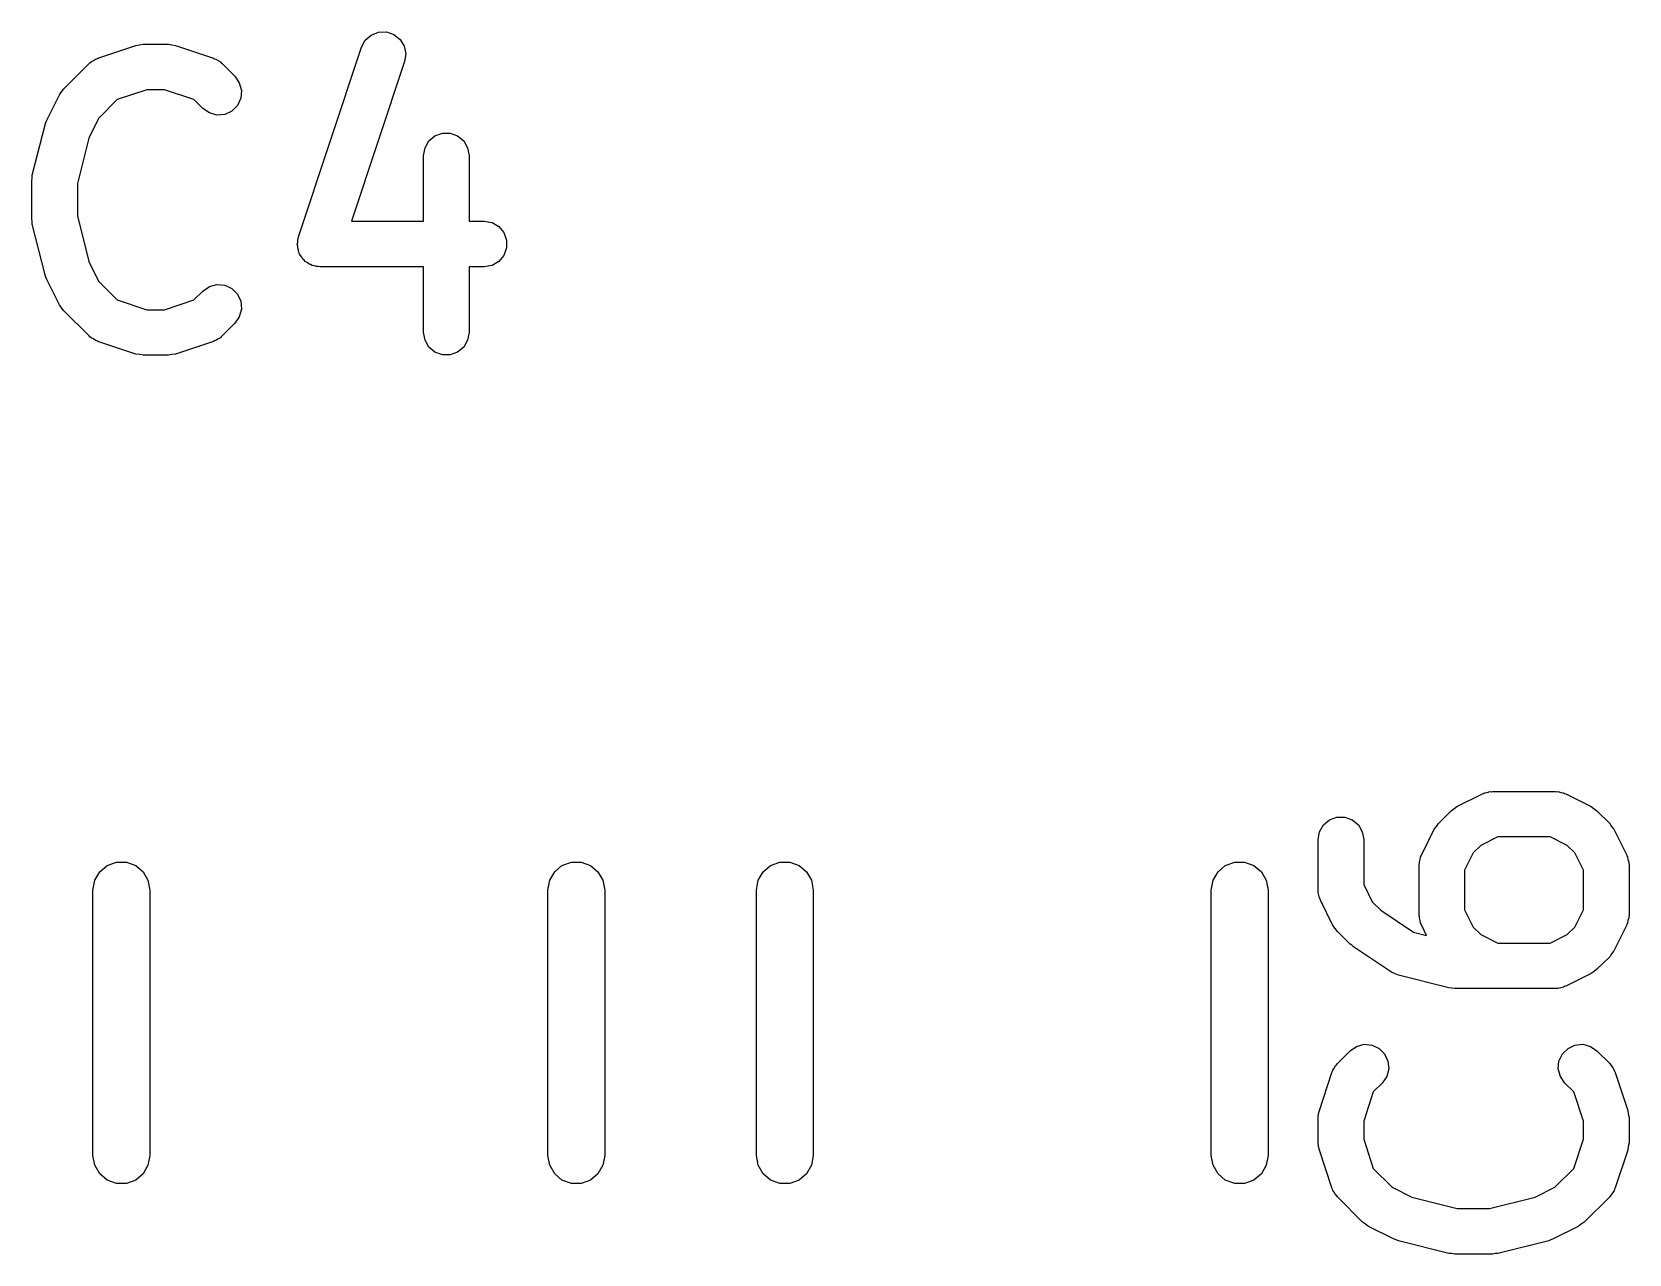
# Model space of a CAD drawing. Extents: x 110.2 to 157.8, y -100.3 to -70.3.
# Drawn here: x 149.664 to 153.877, y -77.36 to -74.137 of the extents above; entities that cross this region are included whole.
import ezdxf

# ---------------------------------------------------------------- set-up
doc = ezdxf.new("R2010")
doc.units = 0
doc.header["$MEASUREMENT"] = 0
doc.layers.add('BLACK', color=7, linetype='CONTINUOUS')

msp = doc.modelspace()

# ---------------------------------------------------------------- linework, layer by layer
at = {"layer": 'Black'}
for p, q in [((150.543, -74.1589), (150.559, -74.1451)), ((150.559, -74.1451), (150.578, -74.1374)), ((150.578, -74.1374), (150.599, -74.1369)), ((150.599, -74.1369), (150.619, -74.1434)), ((150.619, -74.1434), (150.635, -74.1564)), ((149.838, -74.206), (149.938, -74.1726)), ((149.938, -74.1726), (149.948, -74.1712)), ((149.948, -74.1712), (149.957, -74.1695)), ((149.957, -74.1695), (150.024, -74.1695)), ((150.024, -74.1695), (150.033, -74.1712)), ((150.033, -74.1712), (150.043, -74.1726)), ((150.043, -74.1726), (150.143, -74.206)), ((150.367, -74.6772), (150.533, -74.1772)), ((150.533, -74.1772), (150.543, -74.1589)), ((150.635, -74.1564), (150.646, -74.1742)), ((150.646, -74.1742), (150.65, -74.1946)), ((149.748, -74.2871), (149.815, -74.2204)), ((149.815, -74.2204), (149.817, -74.2185)), ((149.817, -74.2185), (149.82, -74.2159)), ((149.82, -74.2159), (149.826, -74.2125)), ((149.826, -74.2125), (149.832, -74.2085)), ((149.832, -74.2085), (149.835, -74.2076)), ((149.835, -74.2076), (149.838, -74.206)), ((150.143, -74.206), (150.146, -74.2076)), ((150.146, -74.2076), (150.149, -74.2085)), ((150.149, -74.2085), (150.155, -74.2125)), ((150.155, -74.2125), (150.161, -74.2159)), ((150.161, -74.2159), (150.163, -74.2185)), ((150.163, -74.2185), (150.166, -74.2204)), ((150.166, -74.2204), (150.199, -74.2538)), ((150.647, -74.2152), (150.507, -74.6362)), ((150.65, -74.1946), (150.647, -74.2152)), ((150.199, -74.2538), (150.211, -74.2708)), ((150.211, -74.2708), (150.217, -74.291)), ((149.703, -74.3694), (149.737, -74.3027)), ((149.737, -74.3027), (149.742, -74.295)), ((149.742, -74.295), (149.748, -74.2871)), ((149.889, -74.3153), (149.84, -74.3651)), ((149.967, -74.2895), (149.889, -74.3153)), ((150.014, -74.2895), (149.967, -74.2895)), ((150.091, -74.3153), (150.014, -74.2895)), ((150.115, -74.3386), (150.091, -74.3153)), ((150.215, -74.3117), (150.206, -74.3306)), ((150.217, -74.291), (150.215, -74.3117)), ((150.132, -74.3506), (150.115, -74.3386)), ((150.152, -74.356), (150.132, -74.3506)), ((150.173, -74.3542), (150.152, -74.356)), ((150.191, -74.3454), (150.173, -74.3542)), ((150.206, -74.3306), (150.191, -74.3454)), ((149.665, -74.515), (149.699, -74.3817)), ((149.699, -74.3817), (149.701, -74.3757)), ((149.701, -74.3757), (149.703, -74.3694)), ((149.84, -74.3651), (149.814, -74.4171)), ((149.814, -74.4171), (149.784, -74.5369)), ((150.697, -74.4629), (150.701, -74.4424)), ((150.701, -74.4424), (150.711, -74.4243)), ((150.711, -74.4243), (150.727, -74.4109)), ((150.727, -74.4109), (150.747, -74.4038)), ((150.747, -74.4038), (150.767, -74.4038)), ((150.767, -74.4038), (150.787, -74.4109)), ((150.787, -74.4109), (150.803, -74.4243)), ((150.803, -74.4243), (150.813, -74.4424)), ((150.813, -74.4424), (150.817, -74.4629)), ((150.697, -74.6362), (150.697, -74.4629)), ((150.817, -74.4629), (150.817, -74.6362)), ((149.664, -74.5295), (149.665, -74.5223)), ((149.665, -74.5223), (149.665, -74.515)), ((149.664, -74.6295), (149.664, -74.5295)), ((149.784, -74.5369), (149.784, -74.6222)), ((149.665, -74.6368), (149.664, -74.6295)), ((149.665, -74.6441), (149.665, -74.6368)), ((149.699, -74.7774), (149.665, -74.6441)), ((149.784, -74.6222), (149.814, -74.7419)), ((150.507, -74.6362), (150.697, -74.6362)), ((150.817, -74.6362), (150.857, -74.6362)), ((150.857, -74.6362), (150.878, -74.6398)), ((150.878, -74.6398), (150.896, -74.6502)), ((150.896, -74.6502), (150.909, -74.6662)), ((150.364, -74.6978), (150.365, -74.6918)), ((150.365, -74.6858), (150.366, -74.6816)), ((150.365, -74.6918), (150.365, -74.6858)), ((150.366, -74.6816), (150.367, -74.6772)), ((150.909, -74.6662), (150.916, -74.6858)), ((150.916, -74.6858), (150.916, -74.7066)), ((150.365, -74.7022), (150.364, -74.6978)), ((150.365, -74.7066), (150.365, -74.7022)), ((150.367, -74.7123), (150.365, -74.7066)), ((150.368, -74.7183), (150.367, -74.7123)), ((150.37, -74.722), (150.368, -74.7183)), ((150.372, -74.7262), (150.37, -74.722)), ((150.376, -74.7309), (150.372, -74.7262)), ((150.379, -74.736), (150.376, -74.7309)), ((150.382, -74.7388), (150.379, -74.736)), ((150.909, -74.7262), (150.896, -74.7422)), ((150.916, -74.7066), (150.909, -74.7262)), ((149.701, -74.7834), (149.699, -74.7774)), ((149.814, -74.7419), (149.84, -74.794)), ((150.385, -74.7422), (150.382, -74.7388)), ((150.39, -74.7452), (150.385, -74.7422)), ((150.395, -74.749), (150.39, -74.7452)), ((150.399, -74.7504), (150.395, -74.749)), ((150.403, -74.7526), (150.399, -74.7504)), ((150.409, -74.7536), (150.403, -74.7526)), ((150.415, -74.7556), (150.409, -74.7536)), ((150.419, -74.7554), (150.415, -74.7556)), ((150.424, -74.7562), (150.419, -74.7554)), ((150.697, -74.7562), (150.424, -74.7562)), ((150.697, -74.9295), (150.697, -74.7562)), ((150.857, -74.7562), (150.817, -74.7562)), ((150.817, -74.7562), (150.817, -74.9295)), ((150.878, -74.7526), (150.857, -74.7562)), ((150.896, -74.7422), (150.878, -74.7526)), ((149.703, -74.7897), (149.701, -74.7834)), ((149.737, -74.8564), (149.703, -74.7897)), ((149.84, -74.794), (149.889, -74.8438)), ((150.091, -74.8438), (150.115, -74.8204)), ((150.115, -74.8204), (150.132, -74.8085)), ((150.132, -74.8085), (150.152, -74.8031)), ((150.152, -74.8031), (150.173, -74.8049)), ((150.173, -74.8049), (150.191, -74.8137)), ((150.191, -74.8137), (150.206, -74.8285)), ((149.742, -74.8641), (149.737, -74.8564)), ((149.748, -74.872), (149.742, -74.8641)), ((149.889, -74.8438), (149.967, -74.8695)), ((150.014, -74.8695), (150.091, -74.8438)), ((150.206, -74.8285), (150.215, -74.8473)), ((150.215, -74.8473), (150.217, -74.8681)), ((149.815, -74.9386), (149.748, -74.872)), ((149.967, -74.8695), (150.014, -74.8695)), ((150.199, -74.9053), (150.166, -74.9386)), ((150.211, -74.8882), (150.199, -74.9053)), ((150.217, -74.8681), (150.211, -74.8882)), ((149.817, -74.9406), (149.815, -74.9386)), ((149.82, -74.9432), (149.817, -74.9406)), ((149.826, -74.9466), (149.82, -74.9432)), ((149.832, -74.9506), (149.826, -74.9466)), ((150.155, -74.9466), (150.149, -74.9506)), ((150.161, -74.9432), (150.155, -74.9466)), ((150.163, -74.9406), (150.161, -74.9432)), ((150.166, -74.9386), (150.163, -74.9406)), ((150.701, -74.9501), (150.697, -74.9295)), ((150.817, -74.9295), (150.813, -74.9501)), ((149.835, -74.9515), (149.832, -74.9506)), ((149.838, -74.9531), (149.835, -74.9515)), ((149.938, -74.9865), (149.838, -74.9531)), ((149.948, -74.9879), (149.938, -74.9865)), ((149.957, -74.9895), (149.948, -74.9879)), ((150.024, -74.9895), (149.957, -74.9895)), ((150.033, -74.9879), (150.024, -74.9895)), ((150.043, -74.9865), (150.033, -74.9879)), ((150.143, -74.9531), (150.043, -74.9865)), ((150.146, -74.9515), (150.143, -74.9531)), ((150.149, -74.9506), (150.146, -74.9515)), ((150.711, -74.9681), (150.701, -74.9501)), ((150.727, -74.9815), (150.711, -74.9681)), ((150.747, -74.9886), (150.727, -74.9815)), ((150.767, -74.9886), (150.747, -74.9886)), ((150.787, -74.9815), (150.767, -74.9886)), ((150.803, -74.9681), (150.787, -74.9815)), ((150.813, -74.9501), (150.803, -74.9681)), ((153.423, -76.1797), (153.49, -76.1463)), ((153.49, -76.1463), (153.493, -76.1453)), ((153.493, -76.1453), (153.496, -76.1436)), ((153.496, -76.1436), (153.503, -76.1424)), ((153.503, -76.1424), (153.51, -76.1404)), ((153.51, -76.1404), (153.513, -76.1406)), ((153.513, -76.1406), (153.517, -76.14)), ((153.517, -76.14), (153.683, -76.14)), ((153.683, -76.14), (153.687, -76.1406)), ((153.687, -76.1406), (153.69, -76.1404)), ((153.69, -76.1404), (153.697, -76.1424)), ((153.697, -76.1424), (153.704, -76.1436)), ((153.704, -76.1436), (153.707, -76.1453)), ((153.707, -76.1453), (153.71, -76.1463)), ((153.71, -76.1463), (153.777, -76.1797)), ((153.087, -76.2147), (153.106, -76.2076)), ((153.106, -76.2076), (153.127, -76.2076)), ((153.127, -76.2076), (153.147, -76.2147)), ((153.374, -76.2242), (153.408, -76.1909)), ((153.408, -76.1909), (153.415, -76.1854)), ((153.415, -76.1854), (153.423, -76.1797)), ((153.777, -76.1797), (153.785, -76.1854)), ((153.785, -76.1854), (153.792, -76.1909)), ((153.792, -76.1909), (153.826, -76.2242)), ((153.057, -76.2667), (153.06, -76.2461)), ((153.06, -76.2461), (153.071, -76.2281)), ((153.071, -76.2281), (153.087, -76.2147)), ((153.147, -76.2147), (153.163, -76.2281)), ((153.163, -76.2281), (153.173, -76.2461)), ((153.173, -76.2461), (153.177, -76.2667)), ((153.33, -76.3065), (153.363, -76.2398)), ((153.363, -76.2398), (153.369, -76.2321)), ((153.369, -76.2321), (153.374, -76.2242)), ((153.826, -76.2242), (153.831, -76.2321)), ((153.831, -76.2321), (153.837, -76.2398)), ((153.837, -76.2398), (153.87, -76.3065)), ((153.057, -76.4), (153.057, -76.2667)), ((153.177, -76.2667), (153.177, -76.3858)), ((153.486, -76.2826), (153.466, -76.3022)), ((153.531, -76.26), (153.486, -76.2826)), ((153.669, -76.26), (153.531, -76.26)), ((153.714, -76.2826), (153.669, -76.26)), ((153.734, -76.3022), (153.714, -76.2826)), ((149.843, -76.3518), (149.862, -76.335)), ((149.862, -76.335), (149.887, -76.3261)), ((149.887, -76.3261), (149.913, -76.3261)), ((149.913, -76.3261), (149.938, -76.335)), ((149.938, -76.335), (149.957, -76.3518)), ((151.043, -76.3518), (151.062, -76.335)), ((151.062, -76.335), (151.087, -76.3261)), ((151.087, -76.3261), (151.113, -76.3261)), ((151.113, -76.3261), (151.137, -76.335)), ((151.137, -76.335), (151.157, -76.3518)), ((151.593, -76.3518), (151.612, -76.335)), ((151.612, -76.335), (151.637, -76.3261)), ((151.637, -76.3261), (151.663, -76.3261)), ((151.663, -76.3261), (151.688, -76.335)), ((151.688, -76.335), (151.707, -76.3518)), ((152.793, -76.3518), (152.812, -76.335)), ((152.812, -76.335), (152.837, -76.3261)), ((152.837, -76.3261), (152.863, -76.3261)), ((152.863, -76.3261), (152.887, -76.335)), ((152.887, -76.335), (152.907, -76.3518)), ((153.323, -76.3333), (153.324, -76.3299)), ((153.323, -76.4667), (153.323, -76.3333)), ((153.324, -76.3265), (153.326, -76.3197)), ((153.324, -76.3299), (153.324, -76.3265)), ((153.326, -76.3197), (153.327, -76.3128)), ((153.327, -76.3128), (153.329, -76.3098)), ((153.329, -76.3098), (153.33, -76.3065)), ((153.466, -76.3022), (153.443, -76.3475)), ((153.757, -76.3475), (153.734, -76.3022)), ((153.87, -76.3065), (153.871, -76.3098)), ((153.871, -76.3098), (153.873, -76.3128)), ((153.873, -76.3128), (153.874, -76.3197)), ((153.874, -76.3197), (153.876, -76.3265)), ((153.876, -76.3265), (153.876, -76.3299)), ((153.876, -76.3299), (153.877, -76.3333)), ((153.877, -76.3333), (153.877, -76.4667)), ((149.825, -76.4), (149.83, -76.3743)), ((149.83, -76.3743), (149.843, -76.3518)), ((149.957, -76.3518), (149.97, -76.3743)), ((149.97, -76.3743), (149.975, -76.4)), ((151.025, -76.4), (151.03, -76.3743)), ((151.03, -76.3743), (151.043, -76.3518)), ((151.157, -76.3518), (151.17, -76.3743)), ((151.17, -76.3743), (151.175, -76.4)), ((151.575, -76.4), (151.58, -76.3743)), ((151.58, -76.3743), (151.593, -76.3518)), ((151.707, -76.3518), (151.72, -76.3743)), ((151.72, -76.3743), (151.725, -76.4)), ((152.775, -76.4), (152.78, -76.3743)), ((152.78, -76.3743), (152.793, -76.3518)), ((152.907, -76.3518), (152.92, -76.3743)), ((152.92, -76.3743), (152.925, -76.4)), ((153.443, -76.3475), (153.443, -76.4525)), ((153.757, -76.4525), (153.757, -76.3475)), ((149.825, -77.1), (149.825, -76.4)), ((149.975, -76.4), (149.975, -77.1)), ((151.025, -77.1), (151.025, -76.4)), ((151.175, -76.4), (151.175, -77.1)), ((151.575, -77.1), (151.575, -76.4)), ((151.725, -76.4), (151.725, -77.1)), ((152.775, -77.1), (152.775, -76.4)), ((152.925, -76.4), (152.925, -77.1)), ((153.057, -76.4034), (153.057, -76.4)), ((153.057, -76.4069), (153.057, -76.4034)), ((153.059, -76.4136), (153.057, -76.4069)), ((153.06, -76.4205), (153.059, -76.4136)), ((153.062, -76.4235), (153.06, -76.4205)), ((153.063, -76.4268), (153.062, -76.4235)), ((153.177, -76.3858), (153.199, -76.4311)), ((153.096, -76.4935), (153.063, -76.4268)), ((153.199, -76.4311), (153.222, -76.4534)), ((153.222, -76.4534), (153.308, -76.511)), ((153.443, -76.4525), (153.466, -76.4978)), ((153.734, -76.4978), (153.757, -76.4525)), ((153.102, -76.5012), (153.096, -76.4935)), ((153.108, -76.5091), (153.102, -76.5012)), ((153.324, -76.4701), (153.323, -76.4667)), ((153.324, -76.4735), (153.324, -76.4701)), ((153.326, -76.4803), (153.324, -76.4735)), ((153.327, -76.4872), (153.326, -76.4803)), ((153.329, -76.4902), (153.327, -76.4872)), ((153.33, -76.4935), (153.329, -76.4902)), ((153.343, -76.5197), (153.33, -76.4935)), ((153.466, -76.4978), (153.486, -76.5174)), ((153.714, -76.5174), (153.734, -76.4978)), ((153.87, -76.4935), (153.837, -76.5602)), ((153.871, -76.4902), (153.87, -76.4935)), ((153.873, -76.4872), (153.871, -76.4902)), ((153.874, -76.4803), (153.873, -76.4872)), ((153.876, -76.4735), (153.874, -76.4803)), ((153.877, -76.4667), (153.876, -76.4701)), ((153.876, -76.4701), (153.876, -76.4735)), ((153.141, -76.5424), (153.108, -76.5091)), ((153.146, -76.5458), (153.141, -76.5424)), ((153.15, -76.5499), (153.146, -76.5458)), ((153.25, -76.6166), (153.15, -76.5499)), ((153.308, -76.511), (153.343, -76.5197)), ((153.486, -76.5174), (153.531, -76.54)), ((153.531, -76.54), (153.669, -76.54)), ((153.669, -76.54), (153.714, -76.5174)), ((153.826, -76.5758), (153.792, -76.6091)), ((153.831, -76.5679), (153.826, -76.5758)), ((153.837, -76.5602), (153.831, -76.5679)), ((153.26, -76.6207), (153.25, -76.6166)), ((153.269, -76.6249), (153.26, -76.6207)), ((153.402, -76.6582), (153.269, -76.6249)), ((153.777, -76.6203), (153.71, -76.6537)), ((153.785, -76.6146), (153.777, -76.6203)), ((153.792, -76.6091), (153.785, -76.6146)), ((153.409, -76.6587), (153.402, -76.6582)), ((153.417, -76.66), (153.409, -76.6587)), ((153.683, -76.66), (153.417, -76.66)), ((153.687, -76.6594), (153.683, -76.66)), ((153.69, -76.6596), (153.687, -76.6594)), ((153.697, -76.6576), (153.69, -76.6596)), ((153.704, -76.6564), (153.697, -76.6576)), ((153.707, -76.6547), (153.704, -76.6564)), ((153.71, -76.6537), (153.707, -76.6547)), ((153.108, -76.8576), (153.141, -76.8242)), ((153.141, -76.8242), (153.158, -76.8123)), ((153.158, -76.8123), (153.178, -76.8069)), ((153.178, -76.8069), (153.199, -76.8087)), ((153.199, -76.8087), (153.218, -76.8175)), ((153.218, -76.8175), (153.232, -76.8323)), ((153.232, -76.8323), (153.241, -76.8511)), ((153.692, -76.8511), (153.701, -76.8323)), ((153.701, -76.8323), (153.716, -76.8175)), ((153.716, -76.8175), (153.734, -76.8087)), ((153.734, -76.8087), (153.755, -76.8069)), ((153.755, -76.8069), (153.775, -76.8123)), ((153.775, -76.8123), (153.792, -76.8242)), ((153.792, -76.8242), (153.826, -76.8576)), ((153.06, -76.981), (153.093, -76.881)), ((153.093, -76.881), (153.095, -76.878)), ((153.095, -76.878), (153.096, -76.8746)), ((153.096, -76.8746), (153.1, -76.8689)), ((153.1, -76.8689), (153.103, -76.8627)), ((153.103, -76.8627), (153.106, -76.8604)), ((153.106, -76.8604), (153.108, -76.8576)), ((153.243, -76.8719), (153.238, -76.892)), ((153.241, -76.8511), (153.243, -76.8719)), ((153.69, -76.8719), (153.692, -76.8511)), ((153.696, -76.892), (153.69, -76.8719)), ((153.826, -76.8576), (153.828, -76.8604)), ((153.828, -76.8604), (153.83, -76.8627)), ((153.83, -76.8627), (153.834, -76.8689)), ((153.834, -76.8689), (153.838, -76.8746)), ((153.838, -76.8746), (153.839, -76.878)), ((153.839, -76.878), (153.84, -76.881)), ((153.84, -76.881), (153.874, -76.981)), ((153.226, -76.9091), (153.202, -76.9324)), ((153.238, -76.892), (153.226, -76.9091)), ((153.708, -76.9091), (153.696, -76.892)), ((153.731, -76.9324), (153.708, -76.9091)), ((153.202, -76.9324), (153.177, -77.0097)), ((153.757, -77.0097), (153.731, -76.9324)), ((153.057, -77), (153.058, -76.9905)), ((153.057, -77.0667), (153.057, -77)), ((153.058, -76.9905), (153.06, -76.981)), ((153.177, -77.0097), (153.177, -77.0569)), ((153.757, -77.0569), (153.757, -77.0097)), ((153.874, -76.981), (153.875, -76.9905)), ((153.875, -76.9905), (153.877, -77)), ((153.877, -77), (153.877, -77.0667)), ((153.058, -77.0761), (153.057, -77.0667)), ((153.06, -77.0856), (153.058, -77.0761)), ((153.093, -77.1856), (153.06, -77.0856)), ((153.177, -77.0569), (153.202, -77.1343)), ((153.731, -77.1343), (153.757, -77.0569)), ((153.874, -77.0856), (153.84, -77.1856)), ((153.875, -77.0761), (153.874, -77.0856)), ((153.877, -77.0667), (153.875, -77.0761)), ((149.83, -77.1257), (149.825, -77.1)), ((149.843, -77.1482), (149.83, -77.1257)), ((149.97, -77.1257), (149.957, -77.1482)), ((149.975, -77.1), (149.97, -77.1257)), ((151.03, -77.1257), (151.025, -77.1)), ((151.043, -77.1482), (151.03, -77.1257)), ((151.17, -77.1257), (151.157, -77.1482)), ((151.175, -77.1), (151.17, -77.1257)), ((151.58, -77.1257), (151.575, -77.1)), ((151.593, -77.1482), (151.58, -77.1257)), ((151.72, -77.1257), (151.707, -77.1482)), ((151.725, -77.1), (151.72, -77.1257)), ((152.78, -77.1257), (152.775, -77.1)), ((152.793, -77.1482), (152.78, -77.1257)), ((152.92, -77.1257), (152.907, -77.1482)), ((152.925, -77.1), (152.92, -77.1257)), ((153.202, -77.1343), (153.252, -77.184)), ((153.681, -77.184), (153.731, -77.1343)), ((149.862, -77.165), (149.843, -77.1482)), ((149.887, -77.1739), (149.862, -77.165)), ((149.913, -77.1739), (149.887, -77.1739)), ((149.938, -77.165), (149.913, -77.1739)), ((149.957, -77.1482), (149.938, -77.165)), ((151.062, -77.165), (151.043, -77.1482)), ((151.087, -77.1739), (151.062, -77.165)), ((151.113, -77.1739), (151.087, -77.1739)), ((151.137, -77.165), (151.113, -77.1739)), ((151.157, -77.1482), (151.137, -77.165)), ((151.612, -77.165), (151.593, -77.1482)), ((151.637, -77.1739), (151.612, -77.165)), ((151.663, -77.1739), (151.637, -77.1739)), ((151.688, -77.165), (151.663, -77.1739)), ((151.707, -77.1482), (151.688, -77.165)), ((152.812, -77.165), (152.793, -77.1482)), ((152.837, -77.1739), (152.812, -77.165)), ((152.863, -77.1739), (152.837, -77.1739)), ((152.887, -77.165), (152.863, -77.1739)), ((152.907, -77.1482), (152.887, -77.165)), ((153.095, -77.1887), (153.093, -77.1856)), ((153.096, -77.192), (153.095, -77.1887)), ((153.1, -77.1978), (153.096, -77.192)), ((153.103, -77.204), (153.1, -77.1978)), ((153.106, -77.2063), (153.103, -77.204)), ((153.108, -77.2091), (153.106, -77.2063)), ((153.174, -77.2758), (153.108, -77.2091)), ((153.252, -77.184), (153.304, -77.2101)), ((153.304, -77.2101), (153.424, -77.24)), ((153.509, -77.24), (153.629, -77.2101)), ((153.629, -77.2101), (153.681, -77.184)), ((153.826, -77.2091), (153.759, -77.2758)), ((153.828, -77.2063), (153.826, -77.2091)), ((153.83, -77.204), (153.828, -77.2063)), ((153.834, -77.1978), (153.83, -77.204)), ((153.838, -77.192), (153.834, -77.1978)), ((153.839, -77.1887), (153.838, -77.192)), ((153.84, -77.1856), (153.839, -77.1887)), ((153.424, -77.24), (153.509, -77.24)), ((153.182, -77.2813), (153.174, -77.2758)), ((153.19, -77.287), (153.182, -77.2813)), ((153.256, -77.3203), (153.19, -77.287)), ((153.743, -77.287), (153.677, -77.3203)), ((153.751, -77.2813), (153.743, -77.287)), ((153.759, -77.2758), (153.751, -77.2813)), ((153.263, -77.3222), (153.256, -77.3203)), ((153.269, -77.3249), (153.263, -77.3222)), ((153.402, -77.3582), (153.269, -77.3249)), ((153.665, -77.3249), (153.531, -77.3582)), ((153.671, -77.3222), (153.665, -77.3249)), ((153.677, -77.3203), (153.671, -77.3222)), ((153.409, -77.3587), (153.402, -77.3582)), ((153.417, -77.36), (153.409, -77.3587)), ((153.517, -77.36), (153.417, -77.36)), ((153.524, -77.3587), (153.517, -77.36)), ((153.531, -77.3582), (153.524, -77.3587))]:
    msp.add_line(p, q, dxfattribs=at)

doc.saveas('drawing.dxf')
